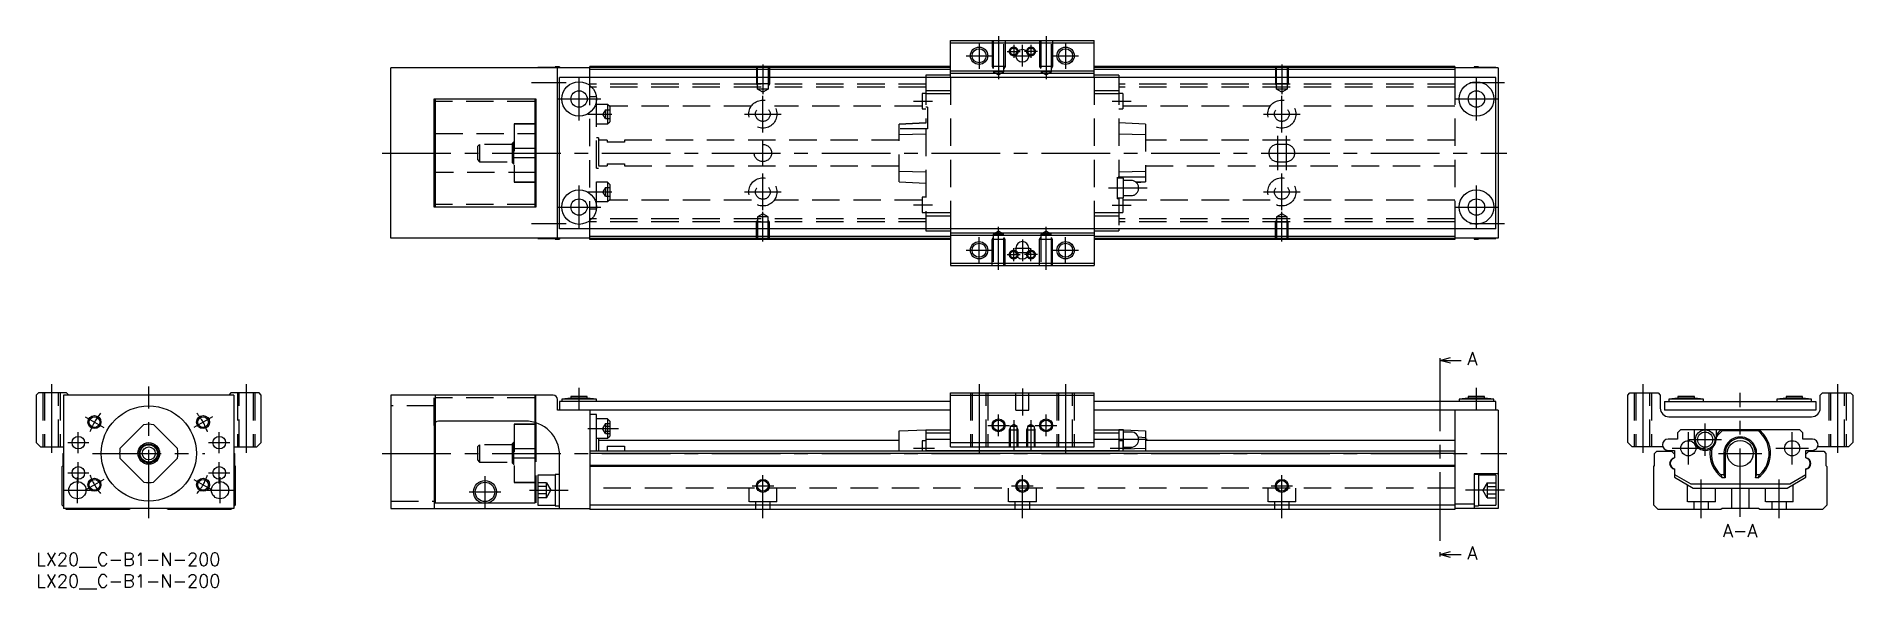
# Model space of a CAD drawing. Extents: x 0 to 420, y -8 to 120.
import ezdxf

# ---------------------------------------------------------------- set-up
doc = ezdxf.new("R2010")
doc.units = 0
doc.header["$LTSCALE"] = 0.5
doc.linetypes.add('CENTER', pattern=[50.8, 31.75, -6.35, 6.35, -6.35])
doc.linetypes.add('DASHED', pattern=[19.05, 12.7, -6.35])
doc.layers.get('0').update_dxf_attribs({"linetype": 'CONTINUOUS'})
for name, color, linetype in [('MSM_CENTER', 1, 'CENTER'), ('MSM_CONTINUOUS', 7, 'CONTINUOUS'), ('MSM_DASHED', 4, 'DASHED'), ('MSM_NARROW', 5, 'CONTINUOUS'), ('MSM_PART_NUMBER', 7, 'CONTINUOUS')]:
    doc.layers.add(name, color=color, linetype=linetype)
doc.styles.get("Standard").update_dxf_attribs({"font": 'txt.shx', "height": 1, "bigfont": 'bigfont.shx'})

# ---------------------------------------------------------------- blocks, each defined once
blk = doc.blocks.new('*U2')
at = {"layer": 'MSM_PART_NUMBER'}
blk.add_text('LX20__C-B1-N-200', height=3, dxfattribs=at).set_placement((0, -3))
blk = doc.blocks.new('*U3')
at = {"layer": 'MSM_PART_NUMBER'}
blk.add_text('LX20__C-B1-N-200', height=3, dxfattribs=at).set_placement((0, -8))

msp = doc.modelspace()

# ---------------------------------------------------------------- linework, layer by layer
for p, q in [((205.7, 110.5), (205.7, 110)), ((250.3, 110.5), (250.3, 110)), ((205.7, 75), (205.7, 74.5)), ((250.3, 75), (250.3, 74.5))]:
    msp.add_line(p, q)
at = {"layer": 'MSM_CENTER'}
for p, q in [((218, 118), (218, 112)), ((222.5, 119.5), (222.5, 109.59)), ((233.5, 119.5), (233.5, 109.59)), ((238, 118), (238, 112)), ((215, 115), (221, 115)), ((224.5, 116), (227.5, 116)), ((226, 117.5), (226, 114.5)), ((226, 115), (230, 115)), ((228, 112.5), (228, 117.5)), ((231.5, 116), (228.5, 116)), ((230, 117.5), (230, 114.5)), ((235, 115), (241, 115)), ((125.5, 100), (125.5, 110)), ((168, 113), (168, 106.09)), ((288, 113), (288, 106.09)), ((333, 100), (333, 110)), ((114.5, 108.8), (122.5, 108.8)), ((120.5, 105), (130.5, 105)), ((168, 97.25), (168, 105.75)), ((288, 97.25), (288, 105.75)), ((328, 105), (338, 105)), ((331.5, 108.8), (339.5, 108.8)), ((127.5, 101.5), (133.1, 101.5)), ((163.75, 101.5), (172.25, 101.5)), ((202.8, 104.5), (207.2, 104.5)), ((248.8, 104.5), (253.2, 104.5)), ((283.75, 101.5), (292.25, 101.5)), ((80, 92.5), (340, 92.5)), ((168, 89.5), (168, 95.5)), ((287, 96.5), (287, 88.5)), ((289, 96.5), (289, 88.5)), ((125.5, 75), (125.5, 85)), ((168, 79.25), (168, 87.75)), ((256.9, 84.4), (247.9, 84.4)), ((288, 79.25), (288, 87.75)), ((333, 75), (333, 85)), ((120.5, 80), (130.5, 80)), ((127.5, 83.5), (133.1, 83.5)), ((163.75, 83.5), (172.25, 83.5)), ((202.8, 80.5), (207.2, 80.5)), ((248.8, 80.45), (253.2, 80.45)), ((283.75, 83.5), (292.25, 83.5)), ((328, 80), (338, 80)), ((114.5, 76.2), (122.5, 76.2)), ((168, 72), (168, 78.91)), ((288, 72), (288, 78.91)), ((331.5, 76.2), (339.5, 76.2)), ((218, 67), (218, 73)), ((222.5, 65.5), (222.5, 75.41)), ((228, 72.5), (228, 67.5)), ((233.5, 65.5), (233.5, 75.41)), ((238, 67), (238, 73)), ((215, 70), (221, 70)), ((224.5, 69), (227.5, 69)), ((226, 67.5), (226, 70.5)), ((226.25, 70.5), (229.75, 70.5)), ((226.25, 69.5), (229.75, 69.5)), ((231.5, 69), (228.5, 69)), ((230, 67.5), (230, 70.5)), ((235, 70), (241, 70)), ((324.5, 44.04), (324.5, 0.13)), ((3.5, 39), (3.5, 22.5)), ((26, 8), (26, 38.5)), ((48.5, 39), (48.5, 22.5)), ((125.5, 33), (125.5, 38.2)), ((218, 39), (218, 22.5)), ((228, 38), (228, 31.8)), ((238, 39), (238, 22.5)), ((333, 33), (333, 38.2)), ((371.5, 39), (371.5, 22.5)), ((416.5, 39), (416.5, 22.5)), ((394, 8.3), (394, 37)), ((11.28, 31.5), (15.61, 29)), ((40.72, 31.5), (36.39, 29)), ((220, 29.5), (225, 29.5)), ((222.5, 27), (222.5, 32)), ((226, 30.7), (226, 23.5)), ((230, 30.7), (230, 23.5)), ((231, 29.5), (236, 29.5)), ((233.5, 27), (233.5, 32)), ((385.9, 22.45), (385.9, 29.95)), ((7.25, 25.5), (12.15, 25.5)), ((9.7, 23.05), (9.7, 27.95)), ((39.85, 25.5), (44.75, 25.5)), ((42.3, 23.05), (42.3, 27.95)), ((127.5, 28.75), (134.6, 28.75)), ((256.9, 26.2), (248.3, 26.2)), ((382, 20.45), (382, 27.95)), ((382.15, 26.2), (389.65, 26.2)), ((406, 20.45), (406, 27.95)), ((13, 23), (39, 23)), ((80, 23), (340, 23)), ((202.8, 24.2), (207.7, 24.2)), ((248.3, 24.2), (253.2, 24.2)), ((378.25, 24.2), (385.75, 24.2)), ((389, 23), (399, 23)), ((402.25, 24.2), (409.75, 24.2)), ((7.25, 18.5), (12.15, 18.5)), ((9.5, 11.5), (9.5, 17.5)), ((9.7, 16.05), (9.7, 20.95)), ((15.61, 17), (11.28, 14.5)), ((36.39, 17), (40.72, 14.5)), ((39.85, 18.5), (44.75, 18.5)), ((42.3, 16.05), (42.3, 20.95)), ((42.5, 11.5), (42.5, 17.5)), ((103.75, 10.45), (103.75, 17.75)), ((168, 8), (168, 18)), ((228, 8), (228, 18)), ((288, 8), (288, 18)), ((385, 8), (385, 17)), ((403, 8), (403, 17)), ((6.5, 14.5), (12.5, 14.5)), ((39.5, 14.5), (45.5, 14.5)), ((100.1, 14.1), (107.4, 14.1)), ((114, 14.5), (123, 14.5)), ((165.5, 15.5), (170.5, 15.5)), ((225.5, 15.5), (230.5, 15.5)), ((285.5, 15.5), (290.5, 15.5)), ((339.5, 14.5), (330.5, 14.5))]:
    msp.add_line(p, q, dxfattribs=at)
for start, end in [(140.1188, 159.8812), (20.1188, 39.8812), (200.1188, 219.8812), (320.1188, 339.8812)]:
    msp.add_arc((26, 23), 14.5, start, end, dxfattribs=at)
at = {"layer": 'MSM_CONTINUOUS'}
for p, q in [((211.4, 118.5), (244.6, 118.5)), ((211.4, 110), (211.4, 118.5)), ((211.4, 118), (244.6, 118)), ((244.6, 110), (244.6, 118.5)), ((128, 112.2), (82, 112.2)), ((82, 72.8), (82, 112.2)), ((116, 112.3), (116, 112.2)), ((120, 112.3), (116, 112.3)), ((120, 112.45), (120, 112.2)), ((121, 112.45), (120, 112.45)), ((120.5, 72.8), (120.5, 112.2)), ((121, 112.45), (121, 112.2)), ((121, 75), (121, 110)), ((337.5, 110), (121, 110)), ((128, 110), (128, 112.5)), ((211.4, 112.5), (128, 112.5)), ((211.4, 112.3), (128, 112.3)), ((211.4, 111.8), (128, 111.8)), ((211.4, 110.5), (205.7, 110.5)), ((211.4, 111.5), (244.6, 111.5)), ((211.4, 111), (244.6, 111)), ((328, 112.5), (244.6, 112.5)), ((328, 112.3), (244.6, 112.3)), ((328, 111.8), (244.6, 111.8)), ((250.3, 110.5), (244.6, 110.5)), ((328, 112.5), (328, 110)), ((338, 112.2), (328, 112.2)), ((333.5, 112.45), (332.5, 112.45)), ((332.5, 112.45), (332.5, 112.2)), ((333.5, 112.45), (333.5, 112.2)), ((337.5, 112.3), (333.5, 112.3)), ((337.5, 112.3), (337.5, 112.2)), ((337.5, 75), (337.5, 110)), ((338, 112.2), (338, 72.8)), ((92, 105), (115.5, 105)), ((92, 80), (92, 105)), ((92.25, 105), (92.25, 80)), ((115.25, 105), (115.25, 80)), ((115.5, 105), (115.5, 80)), ((92, 97), (92.25, 97)), ((115.5, 99.25), (115.25, 99.25)), ((115.5, 99.16), (115.25, 99.16)), ((115.25, 93.62), (115.5, 93.62)), ((115.5, 91.38), (115.25, 91.38)), ((92.25, 88), (92, 88)), ((115.25, 85.84), (115.5, 85.84)), ((115.25, 85.75), (115.5, 85.75)), ((115.5, 80), (92, 80)), ((128, 72.8), (82, 72.8)), ((116, 72.8), (116, 72.7)), ((116, 72.7), (120, 72.7)), ((120, 72.8), (120, 72.55)), ((120, 72.55), (121, 72.55)), ((337.5, 75), (121, 75)), ((121, 72.8), (121, 72.55)), ((128, 72.5), (128, 75)), ((211.4, 73.2), (128, 73.2)), ((211.4, 72.7), (128, 72.7)), ((211.4, 72.5), (128, 72.5)), ((205.7, 74.5), (211.4, 74.5)), ((211.4, 75), (211.4, 66.5)), ((211.4, 74), (244.6, 74)), ((211.4, 73.5), (244.6, 73.5)), ((244.6, 75), (244.6, 66.5)), ((244.6, 74.5), (250.3, 74.5)), ((328, 73.2), (244.6, 73.2)), ((328, 72.7), (244.6, 72.7)), ((328, 72.5), (244.6, 72.5)), ((328, 75), (328, 72.5)), ((338, 72.8), (328, 72.8)), ((332.5, 72.8), (332.5, 72.55)), ((332.5, 72.55), (333.5, 72.55)), ((333.5, 72.8), (333.5, 72.55)), ((333.5, 72.7), (337.5, 72.7)), ((337.5, 72.8), (337.5, 72.7)), ((226.5, 70.5), (226.5, 69.5)), ((229.5, 69.5), (229.5, 70.5)), ((211.4, 67), (244.6, 67)), ((211.4, 66.5), (244.6, 66.5)), ((324.5, 44.54), (327, 45.21)), ((324.5, 45.04), (324.5, 44.04)), ((327, 43.87), (324.5, 44.54)), ((324.5, 44.54), (329.5, 44.54)), ((0.5, 37), (0, 36.5)), ((0, 36.5), (0, 25.5)), ((7, 37), (0.5, 37)), ((6.3, 36.5), (6.3, 10.3)), ((45.7, 36.5), (6.3, 36.5)), ((7.5, 36.5), (7, 37)), ((45, 37), (44.5, 36.5)), ((51.5, 37), (45, 37)), ((45.7, 36.5), (45.7, 10.3)), ((52, 36.5), (51.5, 37)), ((52, 25.5), (52, 36.5)), ((82, 36.5), (82, 10.3)), ((119.5, 36.5), (82, 36.5)), ((120.5, 33), (120.5, 35.5)), ((121, 35), (121, 33)), ((211.4, 35), (121, 35)), ((123.6, 35.8), (121.5, 35.55)), ((129.5, 35.55), (121.5, 35.55)), ((121.5, 35.55), (121.5, 35)), ((123.6, 36.2), (123.6, 35.8)), ((127.4, 36.2), (123.6, 36.2)), ((127.4, 35.8), (123.6, 35.8)), ((127.4, 35.8), (127.4, 36.2)), ((129.5, 35.55), (127.4, 35.8)), ((129.5, 35), (129.5, 35.55)), ((211.4, 37), (244.6, 37)), ((211.4, 24.5), (211.4, 37)), ((211.4, 36.5), (244.6, 36.5)), ((244.6, 24.5), (244.6, 37)), ((337.5, 35), (244.6, 35)), ((331.1, 35.8), (329, 35.55)), ((329, 35.55), (329, 35)), ((337, 35.55), (329, 35.55)), ((331.1, 36.2), (331.1, 35.8)), ((334.9, 36.2), (331.1, 36.2)), ((334.9, 35.8), (331.1, 35.8)), ((334.9, 35.8), (334.9, 36.2)), ((337, 35.55), (334.9, 35.8)), ((337, 35), (337, 35.55)), ((337.5, 33), (337.5, 35)), ((368, 36.5), (368.5, 37)), ((368, 25.5), (368, 36.5)), ((368.5, 37), (375, 37)), ((375, 37), (375.5, 36.5)), ((375.5, 36.5), (375.5, 33.5)), ((376.5, 35), (411.5, 35)), ((376.5, 35), (376.5, 33)), ((379.6, 35.8), (377.5, 35.55)), ((385.5, 35.55), (377.5, 35.55)), ((377.5, 35.55), (377.5, 35)), ((383.4, 36.2), (379.6, 36.2)), ((379.6, 36.2), (379.6, 35.8)), ((383.4, 35.8), (379.6, 35.8)), ((383.4, 35.8), (383.4, 36.2)), ((385.5, 35.55), (383.4, 35.8)), ((385.5, 35), (385.5, 35.55)), ((404.6, 35.8), (402.5, 35.55)), ((410.5, 35.55), (402.5, 35.55)), ((402.5, 35.55), (402.5, 35)), ((408.4, 36.2), (404.6, 36.2)), ((404.6, 36.2), (404.6, 35.8)), ((408.4, 35.8), (404.6, 35.8)), ((408.4, 35.8), (408.4, 36.2)), ((410.5, 35.55), (408.4, 35.8)), ((410.5, 35), (410.5, 35.55)), ((411.5, 35), (411.5, 33)), ((412.5, 36.5), (413, 37)), ((412.5, 33.5), (412.5, 36.5)), ((413, 37), (419.5, 37)), ((419.5, 37), (420, 36.5)), ((420, 36.5), (420, 25.5)), ((24.88, 29.66), (19.34, 24.12)), ((32.66, 24.12), (27.12, 29.66)), ((92, 29.5), (92, 10.3)), ((92.25, 30.16), (92.25, 11.5)), ((113, 30.5), (93, 30.5)), ((115.25, 30.18), (115.25, 11.5)), ((115.5, 29.75), (115.25, 29.75)), ((115.5, 29.66), (115.25, 29.66)), ((115.5, 30.1), (115.5, 27.42)), ((211.4, 33), (120.5, 33)), ((128, 33), (128, 10)), ((129.5, 32), (128, 32)), ((129.5, 23.5), (129.5, 32)), ((132.1, 31), (129.5, 31)), ((132.6, 30.5), (132.1, 31)), ((132.1, 31), (132.1, 26.5)), ((132.6, 30.5), (132.6, 27)), ((338, 33), (244.6, 33)), ((328, 33), (328, 10)), ((338, 33), (338, 10.3)), ((411.5, 33), (376.5, 33)), ((377.5, 31.5), (410.5, 31.5)), ((0, 25.5), (1, 24.5)), ((51, 24.5), (52, 25.5)), ((92, 27.42), (92.25, 27.42)), ((115.25, 27.42), (115.5, 27.42)), ((129.5, 26.5), (132.1, 26.5)), ((130, 26.5), (130, 23.5)), ((199.5, 26), (130, 26)), ((132.1, 26.5), (132.6, 27)), ((199.5, 28.2), (205.7, 28.5)), ((199.5, 23.5), (199.5, 28.2)), ((205.7, 25.95), (204.8, 25.95)), ((204.8, 25.95), (204.8, 23.5)), ((205.7, 28.5), (211.4, 28.5)), ((205.7, 28.5), (205.7, 23.5)), ((205.7, 27.79), (211.4, 27.79)), ((205.7, 26.3), (211.4, 26.3)), ((211.4, 25.5), (244.6, 25.5)), ((244.6, 28.5), (250.3, 28.5)), ((244.6, 27.79), (250.3, 27.79)), ((244.6, 26.3), (250.3, 26.3)), ((250.3, 28.5), (251.32, 28.45)), ((250.3, 28.5), (250.3, 23.5)), ((251.4, 28.45), (250.3, 28.45)), ((251.2, 25.95), (250.3, 25.95)), ((251.2, 25.95), (251.2, 23.5)), ((251.4, 28.45), (256.5, 28.2)), ((251.4, 23.95), (251.4, 28.45)), ((253.15, 27.95), (251.4, 27.95)), ((256.5, 26.63), (254.8, 26.79)), ((256.5, 28.2), (256.5, 23.5)), ((328, 26), (256.5, 26)), ((369, 24.5), (368, 25.5)), ((379.5, 26.3), (377.3, 26.3)), ((380.21, 28.5), (379.5, 27.79)), ((379.5, 27.79), (379.5, 26.3)), ((407.79, 28.5), (380.21, 28.5)), ((383.4, 26.2), (383.4, 28.5)), ((388.4, 28.5), (388.4, 26.2)), ((389.67, 28.5), (389.81, 28.2)), ((398.19, 28.2), (389.81, 28.2)), ((398.19, 28.2), (398.33, 28.5)), ((408.5, 27.79), (407.79, 28.5)), ((408.5, 26.3), (408.5, 27.79)), ((410.7, 26.3), (408.5, 26.3)), ((420, 25.5), (419, 24.5)), ((1, 24.5), (6.3, 24.5)), ((6.2, 23), (6.3, 23.1)), ((6.2, 20.2), (6.2, 23)), ((19.34, 21.88), (24.88, 16.34)), ((27.12, 16.34), (32.66, 21.88)), ((45.7, 24.5), (51, 24.5)), ((45.7, 23.1), (45.8, 23)), ((45.8, 23), (45.8, 20.2)), ((121, 10.3), (121, 22.5)), ((328, 23.5), (128, 23.5)), ((328, 23), (128, 23)), ((132, 24.66), (136, 24.66)), ((132, 24.66), (132, 23.5)), ((136, 24.66), (136, 23.5)), ((205.7, 23.7), (250.3, 23.7)), ((211.4, 24.5), (244.6, 24.5)), ((251.2, 23.95), (251.4, 23.95)), ((251.4, 24.45), (253.15, 24.45)), ((251.4, 24.03), (256.5, 24.23)), ((376.1, 24.5), (369, 24.5)), ((374.2, 23), (374.7, 23.5)), ((374.2, 20.2), (374.2, 23)), ((374.7, 23.5), (378.1, 23.5)), ((377.3, 23.7), (378.8, 23.7)), ((378.1, 23.5), (378.8, 22.8)), ((378.8, 23.7), (378.8, 21.96)), ((390.21, 22.68), (390.21, 18.04)), ((390.5, 23), (390.5, 17.38)), ((397.5, 23), (397.5, 17.38)), ((397.79, 18.04), (397.79, 22.68)), ((409.2, 23.7), (410.7, 23.7)), ((409.2, 21.96), (409.2, 23.7)), ((409.2, 22.8), (409.9, 23.5)), ((409.9, 23.5), (413.3, 23.5)), ((419, 24.5), (411.9, 24.5)), ((413.3, 23.5), (413.8, 23)), ((413.8, 23), (413.8, 20.2)), ((6, 20), (6.2, 20.2)), ((6, 11), (6, 20)), ((45.8, 20.2), (46, 20)), ((46, 20), (46, 11)), ((120, 18), (116, 18)), ((116, 18), (116, 11)), ((121, 18.15), (120, 18.15)), ((120, 18.15), (120, 10.85)), ((328, 20.2), (128, 20.2)), ((328, 20), (128, 20)), ((338, 18.3), (332.5, 18.3)), ((332.5, 18.3), (332.5, 10.3)), ((333.5, 18.15), (332.5, 18.15)), ((333.5, 18.15), (333.5, 10.85)), ((337.5, 18), (333.5, 18)), ((337.5, 18), (337.5, 11)), ((374, 20), (374.2, 20.2)), ((374, 11), (374, 20)), ((378.8, 19.44), (378.8, 17.5)), ((378.8, 18.16), (382.54, 16)), ((378.8, 17.5), (383.13, 15)), ((390.21, 18.04), (389.53, 18.04)), ((390.5, 17.38), (389.83, 17.38)), ((390.21, 18.04), (390.5, 17.38)), ((397.5, 17.38), (397.79, 18.04)), ((398.17, 17.38), (397.5, 17.38)), ((398.47, 18.04), (397.79, 18.04)), ((404.87, 15), (409.2, 17.5)), ((405.46, 16), (409.2, 18.16)), ((409.2, 17.5), (409.2, 19.44)), ((413.8, 20.2), (414, 20)), ((414, 20), (414, 11)), ((382.54, 16), (405.46, 16)), ((383.13, 15), (404.87, 15)), ((6.3, 10.7), (6, 11)), ((45.7, 10.3), (6.3, 10.3)), ((7, 10), (6.7, 10.3)), ((21.5, 10), (7, 10)), ((21.8, 10.3), (21.5, 10)), ((30.5, 10), (30.2, 10.3)), ((45, 10), (30.5, 10)), ((45.3, 10.3), (45, 10)), ((46, 11), (45.7, 10.7)), ((82, 10.3), (128, 10.3)), ((103.24, 11.5), (92.25, 11.5)), ((115.25, 11.5), (104.26, 11.5)), ((116, 11), (120, 11)), ((120, 10.85), (121, 10.85)), ((328, 11), (128, 11)), ((328, 10), (128, 10)), ((332.5, 11.3), (328, 11.3)), ((338, 10.3), (328, 10.3)), ((332.5, 10.85), (333.5, 10.85)), ((333.5, 11), (337.5, 11)), ((375, 10), (374, 11)), ((389.5, 10), (375, 10)), ((389.8, 10.3), (389.5, 10)), ((398.2, 10.3), (389.8, 10.3)), ((398.5, 10), (398.2, 10.3)), ((413, 10), (398.5, 10)), ((414, 11), (413, 10)), ((324.5, -0.37), (327, 0.3)), ((324.5, 0.13), (324.5, -0.87)), ((327, -1.04), (324.5, -0.37)), ((324.5, -0.37), (329.5, -0.37))]:
    msp.add_line(p, q, dxfattribs=at)
for centre, radius in [((218, 115), 1.62), ((228, 115), 1.5), ((238, 115), 1.62), ((125.5, 105), 4), ((125.5, 105), 1.9), ((333, 105), 4), ((333, 105), 1.9), ((125.5, 80), 4), ((333, 80), 4), ((125.5, 80), 1.9), ((333, 80), 1.9), ((218, 70), 1.62), ((238, 70), 1.62), ((26, 23), 11), ((13.44, 30.25), 1.23), ((38.56, 30.25), 1.23), ((222.5, 29.5), 1.23), ((233.5, 29.5), 1.23), ((9.7, 25.5), 1.45), ((26, 23), 2.5), ((26, 23), 2.2), ((42.3, 25.5), 1.45), ((382, 24.2), 1.75), ((385.9, 26.2), 2.25), ((385.9, 26.2), 1.75), ((394, 23), 3), ((406, 24.2), 1.75), ((26, 23), 2), ((26, 23), 1.5), ((9.7, 18.5), 1.45), ((13.44, 15.75), 1.23), ((38.56, 15.75), 1.23), ((42.3, 18.5), 1.45), ((9.5, 14.5), 2), ((42.5, 14.5), 2), ((103.75, 14.1), 2.65), ((103.75, 14.1), 2.25), ((168, 15.5), 1.23), ((228, 15.5), 1.23), ((288, 15.5), 1.23)]:
    msp.add_circle(centre, radius, dxfattribs=at)
for centre, radius, start, end in [((228, 70.5), 1.5, 0, 180), ((228, 69.5), 1.5, 180, 0), ((119.5, 35.5), 1, 0, 90), ((26, 23), 6.75, 80.4309, 99.5691), ((93, 29.5), 1, 90, 180), ((113, 22.5), 8, 0, 90), ((377.5, 33.5), 2, 180, 270), ((410.5, 33.5), 2, 270, 0), ((253.15, 26.2), 1.75, 270, 90), ((377.3, 25), 1.3, 90, 270), ((385.9, 26.2), 2.5, 180, 0), ((394, 23), 7, 128.2132, 143.1301), ((394, 23), 6.68, 128.8735, 147.0286), ((394, 23), 3.8, 355.1074, 184.8926), ((394, 23), 3.5, 0, 180), ((394, 23), 7, 306.5962, 51.7868), ((394, 23), 6.68, 312.0402, 51.1265), ((410.7, 25), 1.3, 270, 90), ((26, 23), 6.75, 170.4309, 189.5691), ((26, 23), 6.75, 350.4309, 9.5691), ((379, 20.7), 1.32, 98.7147, 261.2853), ((379.1, 20.7), 1.3, 103.3424, 256.6576), ((394, 23), 7, 171.8617, 233.4038), ((394, 23), 6.68, 169.3812, 227.9598), ((409, 20.7), 1.32, 278.7147, 81.2853), ((408.9, 20.7), 1.3, 283.3424, 76.6576), ((395.07, 20.13), 5.92, 200.6125, 207.6426), ((387.81, 22.42), 11.52, 334.0671, 337.6778), ((26, 23), 6.75, 260.4309, 279.5691)]:
    msp.add_arc(centre, radius, start, end, dxfattribs=at)
at = {"layer": 'MSM_DASHED'}
for p, q in [((221, 118.5), (221, 112.5)), ((221.27, 118.5), (221.27, 111.3)), ((223.73, 111.3), (223.73, 118.5)), ((224, 118.5), (224, 112.5)), ((232, 118.5), (232, 112.5)), ((232.27, 118.5), (232.27, 111.3)), ((234.73, 111.3), (234.73, 118.5)), ((235, 118.5), (235, 112.5)), ((128, 75), (128, 110)), ((166.5, 112.5), (166.5, 108.5)), ((166.77, 107.3), (166.77, 112.5)), ((169.23, 112.5), (169.23, 107.3)), ((169.5, 112.5), (169.5, 108.5)), ((205.7, 110), (205.7, 99.43)), ((211.4, 110), (211.4, 75)), ((224, 112.5), (221, 112.5)), ((221, 112.5), (221.27, 112.03)), ((221.27, 111.3), (222.5, 110.59)), ((223.73, 111.3), (221.27, 111.3)), ((222.5, 110.59), (223.73, 111.3)), ((224, 112.5), (223.73, 112.03)), ((235, 112.5), (232, 112.5)), ((232, 112.5), (232.27, 112.03)), ((232.27, 111.3), (233.5, 110.59)), ((234.73, 111.3), (232.27, 111.3)), ((233.5, 110.59), (234.73, 111.3)), ((235, 112.5), (234.73, 112.03)), ((244.6, 110), (244.6, 75)), ((250.3, 110), (250.3, 86.9)), ((286.5, 112.5), (286.5, 108.5)), ((286.77, 107.3), (286.77, 112.5)), ((289.23, 112.5), (289.23, 107.3)), ((289.5, 112.5), (289.5, 108.5)), ((328, 110), (328, 75)), ((205.7, 108.4), (128, 108.4)), ((205.7, 107.7), (128, 107.7)), ((129.5, 105.5), (128, 105.5)), ((129.5, 79.5), (129.5, 105.5)), ((169.5, 108.5), (166.5, 108.5)), ((166.5, 108.5), (166.77, 108.03)), ((169.23, 107.3), (166.77, 107.3)), ((168, 106.59), (166.77, 107.3)), ((169.23, 107.3), (168, 106.59)), ((169.5, 108.5), (169.23, 108.03)), ((204.8, 106.25), (204.8, 102.75)), ((205.7, 106.25), (204.8, 106.25)), ((205.7, 107), (211.4, 107)), ((205.7, 106.29), (211.4, 106.29)), ((244.6, 107), (250.3, 107)), ((244.6, 106.29), (250.3, 106.29)), ((328, 108.4), (250.3, 108.4)), ((328, 107.7), (250.3, 107.7)), ((251.2, 106.25), (250.3, 106.25)), ((251.2, 106.25), (251.2, 102.75)), ((286.5, 108.5), (286.77, 108.03)), ((289.5, 108.5), (286.5, 108.5)), ((289.23, 107.3), (286.77, 107.3)), ((288, 106.59), (286.77, 107.3)), ((289.23, 107.3), (288, 106.59)), ((289.5, 108.5), (289.23, 108.03)), ((115.25, 104.4), (92.25, 104.4)), ((132.1, 103.75), (129.5, 103.75)), ((131.6, 102.5), (131.02, 101.5)), ((131.6, 100.5), (131.02, 101.5)), ((131.6, 102.5), (131.6, 100.5)), ((131.6, 102.5), (132.6, 102.5)), ((131.6, 101.5), (132.6, 101.5)), ((132.1, 103.75), (132.1, 99.25)), ((132.6, 103.25), (132.1, 103.75)), ((165.34, 103.37), (132.48, 103.37)), ((132.6, 103.25), (132.6, 99.75)), ((204.8, 103.37), (170.66, 103.37)), ((204.8, 102.75), (205.7, 102.75)), ((206.1, 103.1), (205.7, 103.1)), ((206.1, 103.1), (206.1, 98.1)), ((250.3, 102.75), (251.2, 102.75)), ((285.34, 103.37), (251.2, 103.37)), ((328, 103.37), (290.66, 103.37)), ((92.25, 97), (115.5, 97)), ((110.5, 99.25), (110.5, 85.75)), ((115.25, 99.25), (110.5, 99.25)), ((115.25, 99.16), (110.5, 99.16)), ((129.5, 99.25), (132.1, 99.25)), ((131.6, 100.5), (132.6, 100.5)), ((132.1, 99.25), (132.6, 99.75)), ((205.7, 99.5), (199.5, 99.18)), ((205.7, 99.43), (199.5, 99.06)), ((199.5, 85.82), (199.5, 99.18)), ((206.1, 98.1), (199.5, 98.1)), ((205.7, 96.83), (199.5, 96.69)), ((205.7, 98.1), (205.7, 75)), ((256.5, 99.18), (250.3, 99.5)), ((256.5, 96.69), (250.3, 96.83)), ((256.5, 99.18), (256.5, 85.82)), ((102.5, 94.5), (102, 94)), ((102, 94), (102, 91)), ((110, 94.5), (102.5, 94.5)), ((102.5, 94.5), (102.5, 90.5)), ((110.3, 95), (110, 94.7)), ((110, 94.7), (110, 90.3)), ((110.5, 95), (110.3, 95)), ((110.3, 95), (110.3, 90)), ((110.5, 93.62), (115.25, 93.62)), ((130, 96), (129.5, 96)), ((130, 96), (130, 89)), ((132, 95.5), (130, 95.5)), ((132, 95.5), (132, 95)), ((136, 95), (132, 95)), ((136, 95.5), (136, 95)), ((199.5, 95.5), (136, 95.5)), ((328, 95.5), (256.5, 95.5)), ((289, 94.5), (287, 94.5)), ((102, 91), (102.5, 90.5)), ((102.5, 90.5), (110, 90.5)), ((110, 90.3), (110.3, 90)), ((110.3, 90), (110.5, 90)), ((115.25, 91.38), (110.5, 91.38)), ((129.5, 89), (130, 89)), ((130, 89.5), (132, 89.5)), ((132, 90), (136, 90)), ((132, 90), (132, 89.5)), ((136, 90), (136, 89.5)), ((136, 89.5), (199.5, 89.5)), ((199.5, 88.31), (205.7, 88.17)), ((250.3, 88.17), (256.5, 88.31)), ((256.5, 89.5), (328, 89.5)), ((287, 90.5), (289, 90.5)), ((115.5, 88), (92.25, 88)), ((110.5, 85.84), (115.25, 85.84)), ((110.5, 85.75), (115.25, 85.75)), ((132.1, 85.75), (129.5, 85.75)), ((131.6, 84.5), (131.02, 83.5)), ((131.6, 84.5), (132.6, 84.5)), ((131.6, 84.5), (131.6, 82.5)), ((132.6, 85.25), (132.1, 85.75)), ((132.1, 85.75), (132.1, 81.25)), ((132.6, 85.25), (132.6, 81.75)), ((199.5, 85.82), (205.7, 85.5)), ((256.5, 86.9), (249.9, 86.9)), ((249.9, 86.9), (249.9, 81.9)), ((251.4, 86.65), (249.9, 86.65)), ((251.4, 82.15), (251.4, 86.65)), ((253.15, 86.15), (251.4, 86.15)), ((254.2, 85.8), (256.5, 85.94)), ((254.31, 85.71), (256.5, 85.82)), ((115.25, 80.6), (92.25, 80.6)), ((129.5, 81.25), (132.1, 81.25)), ((131.6, 82.5), (131.02, 83.5)), ((131.6, 83.5), (132.6, 83.5)), ((131.6, 82.5), (132.6, 82.5)), ((132.1, 81.25), (132.6, 81.75)), ((165.34, 81.63), (132.48, 81.63)), ((204.8, 81.63), (170.66, 81.63)), ((204.8, 82.25), (204.8, 78.75)), ((205.7, 82.25), (204.8, 82.25)), ((249.9, 82.15), (251.4, 82.15)), ((250.3, 81.9), (249.9, 81.9)), ((250.3, 82.15), (250.3, 75)), ((251.2, 82.15), (251.2, 78.75)), ((285.34, 81.63), (251.2, 81.63)), ((251.4, 82.65), (253.15, 82.65)), ((328, 81.63), (290.66, 81.63)), ((129.5, 79.5), (128, 79.5)), ((205.7, 77.3), (128, 77.3)), ((205.7, 76.6), (128, 76.6)), ((166.5, 76.5), (166.77, 76.97)), ((169.5, 76.5), (166.5, 76.5)), ((166.5, 72.5), (166.5, 76.5)), ((168, 78.41), (166.77, 77.7)), ((166.77, 77.7), (166.77, 72.5)), ((169.23, 77.7), (166.77, 77.7)), ((169.23, 77.7), (168, 78.41)), ((169.23, 72.5), (169.23, 77.7)), ((169.5, 76.5), (169.23, 76.97)), ((169.5, 72.5), (169.5, 76.5)), ((204.8, 78.75), (205.7, 78.75)), ((205.7, 78.71), (211.4, 78.71)), ((205.7, 78), (211.4, 78)), ((244.6, 78.71), (250.3, 78.71)), ((244.6, 78), (250.3, 78)), ((250.3, 78.75), (251.2, 78.75)), ((328, 77.3), (250.3, 77.3)), ((328, 76.6), (250.3, 76.6)), ((286.5, 76.5), (286.77, 76.97)), ((289.5, 76.5), (286.5, 76.5)), ((286.5, 72.5), (286.5, 76.5)), ((288, 78.41), (286.77, 77.7)), ((289.23, 77.7), (286.77, 77.7)), ((286.77, 77.7), (286.77, 72.5)), ((289.23, 77.7), (288, 78.41)), ((289.23, 72.5), (289.23, 77.7)), ((289.5, 76.5), (289.23, 76.97)), ((289.5, 72.5), (289.5, 76.5)), ((221, 72.5), (221.27, 72.97)), ((224, 72.5), (221, 72.5)), ((221, 66.5), (221, 72.5)), ((222.5, 74.41), (221.27, 73.7)), ((223.73, 73.7), (221.27, 73.7)), ((221.27, 73.7), (221.27, 66.5)), ((223.73, 73.7), (222.5, 74.41)), ((223.73, 66.5), (223.73, 73.7)), ((224, 72.5), (223.73, 72.97)), ((224, 66.5), (224, 72.5)), ((232, 72.5), (232.27, 72.97)), ((235, 72.5), (232, 72.5)), ((232, 66.5), (232, 72.5)), ((233.5, 74.41), (232.27, 73.7)), ((234.73, 73.7), (232.27, 73.7)), ((232.27, 73.7), (232.27, 66.5)), ((234.73, 73.7), (233.5, 74.41)), ((234.73, 66.5), (234.73, 73.7)), ((235, 72.5), (234.73, 72.97)), ((235, 66.5), (235, 72.5)), ((1.5, 37), (1.5, 24.5)), ((1.88, 37), (1.88, 24.5)), ((5.12, 24.5), (5.12, 37)), ((5.5, 37), (5.5, 24.5)), ((46.5, 37), (46.5, 24.5)), ((46.88, 24.5), (46.88, 37)), ((50.12, 37), (50.12, 24.5)), ((50.5, 37), (50.5, 24.5)), ((92, 34), (82, 34)), ((92, 29.5), (92, 36.5)), ((92.25, 36.5), (92.25, 30.16)), ((115.25, 35.9), (92.25, 35.9)), ((115.25, 36.5), (115.25, 30.18)), ((115.5, 30.1), (115.5, 36.5)), ((216, 37), (216, 24.5)), ((216.38, 37), (216.38, 24.5)), ((219.62, 24.5), (219.62, 37)), ((220, 37), (220, 24.5)), ((226.5, 33), (226.5, 37)), ((229.5, 33), (229.5, 37)), ((236, 37), (236, 24.5)), ((236.38, 37), (236.38, 24.5)), ((239.62, 24.5), (239.62, 37)), ((240, 37), (240, 24.5)), ((369.5, 37), (369.5, 24.5)), ((369.88, 37), (369.88, 24.5)), ((373.12, 24.5), (373.12, 37)), ((373.5, 37), (373.5, 24.5)), ((414.5, 37), (414.5, 24.5)), ((414.88, 37), (414.88, 24.5)), ((418.12, 24.5), (418.12, 37)), ((418.5, 37), (418.5, 24.5)), ((115.25, 29.75), (110.5, 29.75)), ((110.5, 29.75), (110.5, 16.25)), ((115.25, 29.66), (110.5, 29.66)), ((131.6, 29.9), (130.93, 28.75)), ((131.6, 29.9), (131.6, 27.6)), ((131.6, 29.9), (132.6, 29.9)), ((226, 29.7), (225.22, 29.25)), ((226.78, 29.25), (226, 29.7)), ((226.5, 33), (229.5, 33)), ((230, 29.7), (229.22, 29.25)), ((230.78, 29.25), (230, 29.7)), ((110.3, 25.5), (110, 25.2)), ((110.5, 25.5), (110.3, 25.5)), ((110.3, 25.5), (110.3, 20.5)), ((115.5, 27.42), (115.5, 10.3)), ((131.6, 27.6), (130.93, 28.75)), ((131.6, 29.33), (132.6, 29.33)), ((131.6, 28.17), (132.6, 28.17)), ((131.6, 27.6), (132.6, 27.6)), ((225, 28.5), (225.22, 28.87)), ((225, 24.5), (225, 28.5)), ((225, 28.5), (227, 28.5)), ((225.22, 29.25), (225.22, 24.5)), ((226.78, 29.25), (225.22, 29.25)), ((226.78, 24.5), (226.78, 29.25)), ((227, 28.5), (226.78, 28.87)), ((227, 24.5), (227, 28.5)), ((229, 28.5), (229.22, 28.87)), ((229, 24.5), (229, 28.5)), ((229, 28.5), (231, 28.5)), ((229.22, 29.25), (229.22, 24.5)), ((230.78, 29.25), (229.22, 29.25)), ((230.78, 24.5), (230.78, 29.25)), ((231, 28.5), (230.78, 28.87)), ((231, 24.5), (231, 28.5)), ((102.5, 25), (102, 24.5)), ((102, 24.5), (102, 21.5)), ((102, 21.5), (102.5, 21)), ((110, 25), (102.5, 25)), ((102.5, 25), (102.5, 21)), ((102.5, 21), (110, 21)), ((110, 25.2), (110, 20.8)), ((110.5, 24.12), (115.5, 24.12)), ((115.5, 21.88), (110.5, 21.88)), ((110, 20.8), (110.3, 20.5)), ((110.3, 20.5), (110.5, 20.5)), ((110.5, 16.34), (115.5, 16.34)), ((110.5, 16.25), (115.5, 16.25)), ((118, 16.23), (116, 16.23)), ((118, 15.37), (116, 15.37)), ((118, 13.63), (116, 13.63)), ((118, 12.77), (116, 12.77)), ((118, 12.77), (118, 16.23)), ((118, 16.23), (119, 14.5)), ((118, 12.77), (119, 14.5)), ((328, 15), (128, 15)), ((164.75, 15), (164.75, 11.8)), ((171.25, 11.8), (171.25, 15)), ((224.75, 15), (224.75, 11.8)), ((231.25, 11.8), (231.25, 15)), ((284.75, 15), (284.75, 11.8)), ((291.25, 11.8), (291.25, 15)), ((335.5, 16.23), (334.5, 14.5)), ((335.5, 12.77), (334.5, 14.5)), ((335.5, 16.23), (335.5, 12.77)), ((335.5, 16.23), (337.5, 16.23)), ((335.5, 15.37), (337.5, 15.37)), ((335.5, 13.63), (337.5, 13.63)), ((335.5, 12.77), (337.5, 12.77)), ((381.75, 15.8), (381.75, 11.8)), ((388.25, 11.8), (388.25, 15)), ((392, 15), (392, 10.3)), ((396, 15), (396, 10.3)), ((399.75, 15), (399.75, 11.8)), ((406.25, 11.8), (406.25, 15.8)), ((82, 12), (92, 12)), ((104.26, 11.5), (103.24, 11.5)), ((171.25, 11.8), (164.75, 11.8)), ((166.3, 11.8), (166.3, 10)), ((169.7, 10), (169.7, 11.8)), ((231.25, 11.8), (224.75, 11.8)), ((226.3, 11.8), (226.3, 10)), ((229.7, 10), (229.7, 11.8)), ((291.25, 11.8), (284.75, 11.8)), ((286.3, 11.8), (286.3, 10)), ((289.7, 10), (289.7, 11.8)), ((388.25, 11.8), (381.75, 11.8)), ((383.3, 11.8), (383.3, 10)), ((386.7, 10), (386.7, 11.8)), ((406.25, 11.8), (399.75, 11.8)), ((401.3, 11.8), (401.3, 10)), ((404.7, 10), (404.7, 11.8))]:
    msp.add_line(p, q, dxfattribs=at)
for centre, radius in [((226, 116), 1), ((226, 116), 0.784), ((230, 116), 1), ((230, 116), 0.784), ((168, 101.5), 3.25), ((168, 101.5), 1.7), ((288, 101.5), 3.25), ((288, 101.5), 1.7), ((168, 92.5), 2), ((168, 83.5), 3.25), ((168, 83.5), 1.7), ((288, 83.5), 3.25), ((288, 83.5), 1.7), ((226, 69), 1), ((226, 69), 0.784), ((230, 69), 1), ((230, 69), 0.784)]:
    msp.add_circle(centre, radius, dxfattribs=at)
for centre, radius, start, end in [((287, 92.5), 2, 90, 270), ((289, 92.5), 2, 270, 90), ((253.15, 84.4), 1.75, 270, 90)]:
    msp.add_arc(centre, radius, start, end, dxfattribs=at)
at = {"layer": 'MSM_NARROW'}
for centre, radius in [((218, 115), 2), ((238, 115), 2), ((218, 70), 2), ((238, 70), 2), ((13.44, 30.25), 1.5), ((38.56, 30.25), 1.5), ((222.5, 29.5), 1.5), ((233.5, 29.5), 1.5), ((13.44, 15.75), 1.5), ((38.56, 15.75), 1.5), ((168, 15.5), 1.5), ((228, 15.5), 1.5), ((288, 15.5), 1.5)]:
    msp.add_circle(centre, radius, dxfattribs=at)

# ---------------------------------------------------------------- block references
at = {"layer": 'MSM_CONTINUOUS'}
for name in ['*U2', '*U3']:
    msp.add_blockref(name, (0, 0), dxfattribs=at)

# ---------------------------------------------------------------- texts
at = {"layer": 'MSM_PART_NUMBER'}
for s, p in [('A', (330.92, 43.41)), ('A-A', (390.01, 3.66)), ('A', (330.92, -1.5))]:
    msp.add_text(s, height=3, dxfattribs=at).set_placement(p)

doc.saveas('drawing.dxf')
